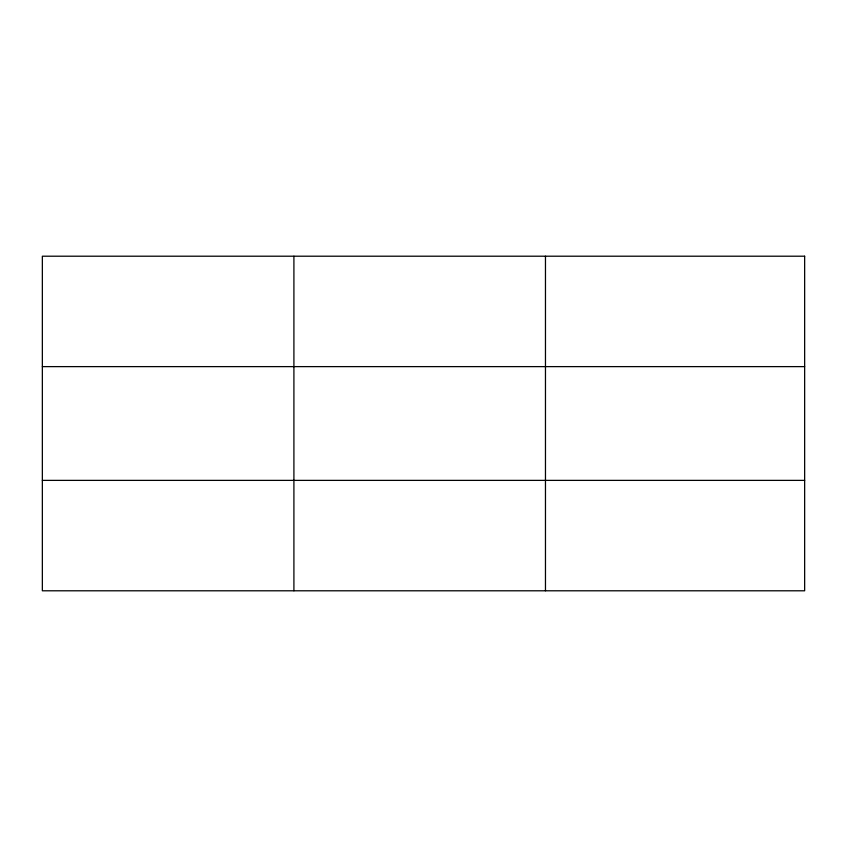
<?xml version="1.0" encoding="UTF-8"?>
<svg xmlns="http://www.w3.org/2000/svg" width="847" height="847" viewBox="0 0 847 847"><rect width="100%" height="100%" fill="white"/><g stroke="black" fill="none" stroke-linecap="round" stroke-linejoin="round"><path stroke-width="1.27" d="M293.909 256.207L293.909 590.793M545.468 256.207L545.468 590.793M42.35 366.624L804.65 366.624M42.35 480.376L804.65 480.376M804.65 256.207L804.65 590.793L42.35 590.793L42.35 256.207L804.65 256.207"/></g></svg>
